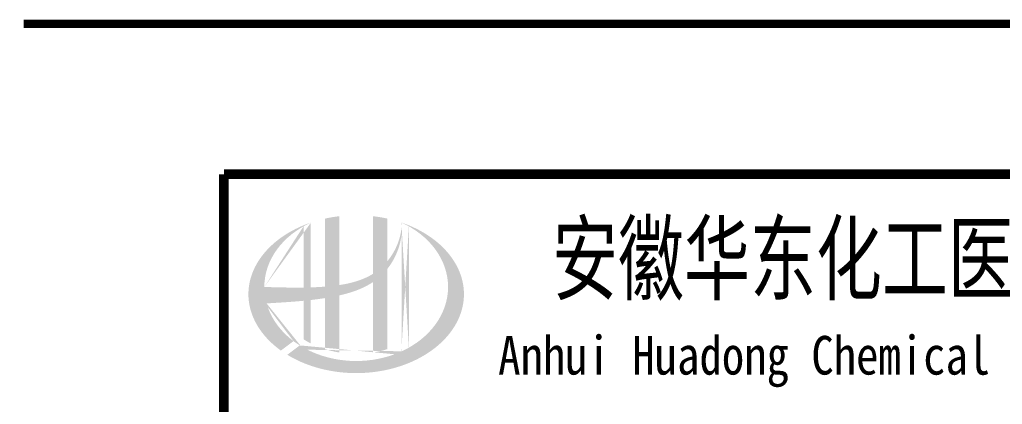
# Model space of a CAD drawing. Header units: millimetres. Extents: x 893615 to 897539, y 39650 to 40458.
# Drawn here: x 896383.7 to 896454.8, y 39703.5 to 39731.3 of the extents above; entities that cross this region are included whole.
import ezdxf
from ezdxf.enums import TextEntityAlignment as Align

# ---------------------------------------------------------------- set-up
doc = ezdxf.new("R2010")
doc.units = ezdxf.units.MM
doc.header["$LTSCALE"] = 1000
doc.header["$MEASUREMENT"] = 0
doc.styles.add('ECEC_TQ_S', font='')
doc.styles.get('ECEC_TQ_S').set_extended_font_data('SimSun')

msp = doc.modelspace()

# ---------------------------------------------------------------- hatches: boundary and pattern name
h = msp.add_hatch(color=256)
edge = h.paths.add_edge_path()
edge.add_spline(control_points=[(896406.797, 39711.362), (896406.858, 39711.375), (896406.919, 39711.39), (896407.41, 39711.508), (896407.835, 39711.638), (896408.585, 39711.95), (896408.915, 39712.119), (896409.223, 39712.325)], knot_values=[61.629012, 61.629012, 61.629012, 61.629012, 63.330431, 63.330431, 75.353634, 75.353634, 85.398649, 85.398649, 85.398649, 85.398649], degree=3, periodic=0)
edge.add_line((896409.223, 39712.325), (896409.223, 39707.223))
edge.add_spline(control_points=[(896409.223, 39707.223), (896409.395, 39707.25), (896409.565, 39707.284), (896409.912, 39707.364), (896410.089, 39707.412), (896410.263, 39707.467)], knot_values=[4.908456, 4.908456, 4.908456, 4.908456, 4.992821, 4.992821, 5.083034, 5.083034, 5.083034, 5.083034], degree=3, periodic=0)
edge.add_line((896410.263, 39707.467), (896410.263, 39713.281))
edge.add_spline(control_points=[(896410.263, 39713.281), (896410.35, 39713.391), (896410.432, 39713.504), (896410.693, 39713.901), (896410.849, 39714.2), (896411.142, 39714.928), (896411.254, 39715.366), (896411.301, 39715.819), (896411.302, 39715.832), (896411.303, 39715.845)], knot_values=[97.991744, 97.991744, 97.991744, 97.991744, 101.64219, 101.64219, 110.337975, 110.337975, 121.934322, 121.934322, 122.270691, 122.270691, 122.270691, 122.270691], degree=3, periodic=0)
edge.add_line((896411.303, 39715.845), (896411.303, 39716.549))
edge.add_spline(control_points=[(896411.303, 39716.549), (896411.302, 39716.472), (896411.299, 39716.396), (896411.293, 39716.319)], knot_values=[126.194075, 126.194075, 126.194075, 126.194075, 128.396762, 128.396762, 128.396762, 128.396762], degree=3, periodic=0)
edge.add_spline(control_points=[(896411.293, 39716.319), (896411.288, 39716.257), (896411.282, 39716.195), (896411.274, 39716.133)], knot_values=[124.417049, 124.417049, 124.417049, 124.417049, 126.194075, 126.194075, 126.194075, 126.194075], degree=3, periodic=0)
edge.add_spline(control_points=[(896411.274, 39716.133), (896411.263, 39716.041), (896411.248, 39715.95), (896411.23, 39715.859)], knot_values=[121.80529, 121.80529, 121.80529, 121.80529, 124.417049, 124.417049, 124.417049, 124.417049], degree=3, periodic=0)
edge.add_spline(control_points=[(896411.23, 39715.859), (896411.207, 39715.738), (896411.177, 39715.616), (896411.142, 39715.496)], knot_values=[118.31574, 118.31574, 118.31574, 118.31574, 121.80529, 121.80529, 121.80529, 121.80529], degree=3, periodic=0)
edge.add_spline(control_points=[(896411.142, 39715.496), (896411.107, 39715.375), (896411.067, 39715.255), (896411.021, 39715.136)], knot_values=[114.795988, 114.795988, 114.795988, 114.795988, 118.31574, 118.31574, 118.31574, 118.31574], degree=3, periodic=0)
edge.add_spline(control_points=[(896411.021, 39715.136), (896410.977, 39715.019), (896410.927, 39714.904), (896410.873, 39714.791)], knot_values=[111.329641, 111.329641, 111.329641, 111.329641, 114.795988, 114.795988, 114.795988, 114.795988], degree=3, periodic=0)
edge.add_spline(control_points=[(896410.873, 39714.791), (896410.817, 39714.675), (896410.757, 39714.562), (896410.692, 39714.451)], knot_values=[107.79529, 107.79529, 107.79529, 107.79529, 111.329641, 111.329641, 111.329641, 111.329641], degree=3, periodic=0)
edge.add_spline(control_points=[(896410.692, 39714.451), (896410.629, 39714.343), (896410.562, 39714.237), (896410.491, 39714.134)], knot_values=[104.343579, 104.343579, 104.343579, 104.343579, 107.79529, 107.79529, 107.79529, 107.79529], degree=3, periodic=0)
edge.add_spline(control_points=[(896410.491, 39714.134), (896410.419, 39714.031), (896410.343, 39713.93), (896410.263, 39713.833)], knot_values=[100.8507, 100.8507, 100.8507, 100.8507, 104.343579, 104.343579, 104.343579, 104.343579], degree=3, periodic=0)
edge.add_line((896410.263, 39713.833), (896410.263, 39716.926))
edge.add_spline(control_points=[(896410.263, 39716.926), (896409.923, 39717.002), (896409.575, 39717.06), (896409.223, 39717.101)], knot_values=[4.423999, 4.423999, 4.423999, 4.423999, 4.558741, 4.558741, 4.558741, 4.558741], degree=3, periodic=0)
edge.add_line((896409.223, 39717.101), (896409.223, 39712.92))
edge.add_spline(control_points=[(896409.223, 39712.92), (896408.504, 39712.474), (896407.662, 39712.242), (896406.797, 39712.112)], knot_values=[63.246215, 63.246215, 63.246215, 63.246215, 87.689124, 87.689124, 87.689124, 87.689124], degree=3, periodic=0)
edge.add_line((896406.797, 39712.112), (896406.797, 39717.101))
edge.add_spline(control_points=[(896406.797, 39717.101), (896406.445, 39717.06), (896406.097, 39717.002), (896405.757, 39716.926)], knot_values=[4.866038, 4.866038, 4.866038, 4.866038, 5.000777, 5.000777, 5.000777, 5.000777], degree=3, periodic=0)
edge.add_line((896405.757, 39716.926), (896405.757, 39711.998))
edge.add_spline(control_points=[(896405.757, 39711.998), (896405.74, 39711.996), (896405.39, 39711.97), (896405.044, 39711.952), (896404.717, 39711.942)], knot_values=[43.657356, 43.657356, 43.657356, 43.657356, 44.134253, 53.497092, 53.497092, 53.497092, 53.497092], degree=3, periodic=0)
edge.add_line((896404.717, 39711.942), (896404.717, 39716.633))
edge.add_spline(control_points=[(896404.717, 39716.633), (896404.546, 39716.575), (896404.379, 39716.512), (896404.215, 39716.445)], knot_values=[5.14157, 5.14157, 5.14157, 5.14157, 5.212921, 5.212921, 5.212921, 5.212921], degree=3, periodic=0)
edge.add_spline(control_points=[(896404.215, 39716.445), (896404.145, 39716.416), (896404.077, 39716.387), (896403.755, 39716.245), (896403.509, 39716.123), (896403.275, 39715.991)], knot_values=[5.212921, 5.212921, 5.212921, 5.212921, 5.24296, 5.24296, 5.355623, 5.355623, 5.355623, 5.355623], degree=3, periodic=0)
edge.add_spline(control_points=[(896403.275, 39715.991), (896403.126, 39715.907), (896402.981, 39715.82), (896402.841, 39715.729)], knot_values=[5.355623, 5.355623, 5.355623, 5.355623, 5.426974, 5.426974, 5.426974, 5.426974], degree=3, periodic=0)
edge.add_spline(control_points=[(896402.841, 39715.729), (896402.767, 39715.681), (896402.694, 39715.631), (896402.56, 39715.537), (896402.497, 39715.491), (896402.436, 39715.445)], knot_values=[5.426974, 5.426974, 5.426974, 5.426974, 5.464765, 5.464765, 5.498325, 5.498325, 5.498325, 5.498325], degree=3, periodic=0)
edge.add_spline(control_points=[(896402.436, 39715.445), (896402.175, 39715.25), (896401.934, 39715.041), (896401.715, 39714.821)], knot_values=[5.498325, 5.498325, 5.498325, 5.498325, 5.641027, 5.641027, 5.641027, 5.641027], degree=3, periodic=0)
edge.add_spline(control_points=[(896401.715, 39714.821), (896401.646, 39714.751), (896401.578, 39714.68), (896401.373, 39714.454), (896401.245, 39714.296), (896401.127, 39714.134)], knot_values=[5.641027, 5.641027, 5.641027, 5.641027, 5.686569, 5.686569, 5.783729, 5.783729, 5.783729, 5.783729], degree=3, periodic=0)
edge.add_spline(control_points=[(896401.127, 39714.134), (896400.976, 39713.926), (896400.842, 39713.712), (896400.711, 39713.462), (896400.695, 39713.431), (896400.679, 39713.399)], knot_values=[5.783729, 5.783729, 5.783729, 5.783729, 5.908374, 5.908374, 5.92643, 5.92643, 5.92643, 5.92643], degree=3, periodic=0)
edge.add_spline(control_points=[(896400.679, 39713.399), (896400.555, 39713.148), (896400.454, 39712.891), (896400.379, 39712.632)], knot_values=[5.92643, 5.92643, 5.92643, 5.92643, 6.069132, 6.069132, 6.069132, 6.069132], degree=3, periodic=0)
edge.add_spline(control_points=[(896400.379, 39712.632), (896400.347, 39712.521), (896400.319, 39712.409), (896400.266, 39712.148), (896400.243, 39711.997), (896400.229, 39711.847)], knot_values=[6.069132, 6.069132, 6.069132, 6.069132, 6.130179, 6.130179, 6.211834, 6.211834, 6.211834, 6.211834], degree=3, periodic=0)
edge.add_spline(control_points=[(896400.229, 39711.847), (896400.216, 39711.715), (896400.21, 39711.583), (896400.21, 39711.451)], knot_values=[6.211834, 6.211834, 6.211834, 6.211834, 6.283185, 6.283185, 6.283185, 6.283185], degree=3, periodic=0)
edge.add_spline(control_points=[(896400.21, 39711.451), (896400.21, 39711.358), (896400.213, 39711.265), (896400.219, 39711.171)], knot_values=[6.283185, 6.283185, 6.283185, 6.283185, 6.333655, 6.333655, 6.333655, 6.333655], degree=3, periodic=0)
edge.add_spline(control_points=[(896400.219, 39711.171), (896400.232, 39710.985), (896400.257, 39710.799), (896400.295, 39710.614)], knot_values=[6.333655, 6.333655, 6.333655, 6.333655, 6.434594, 6.434594, 6.434594, 6.434594], degree=3, periodic=0)
edge.add_spline(control_points=[(896400.295, 39710.614), (896400.297, 39710.601), (896400.3, 39710.589), (896400.339, 39710.404), (896400.387, 39710.232), (896400.445, 39710.062)], knot_values=[6.434594, 6.434594, 6.434594, 6.434594, 6.441278, 6.441278, 6.535532, 6.535532, 6.535532, 6.535532], degree=3, periodic=0)
edge.add_spline(control_points=[(896400.445, 39710.062), (896400.508, 39709.88), (896400.583, 39709.699), (896400.67, 39709.522)], knot_values=[6.535532, 6.535532, 6.535532, 6.535532, 6.636471, 6.636471, 6.636471, 6.636471], degree=3, periodic=0)
edge.add_spline(control_points=[(896400.67, 39709.522), (896400.692, 39709.477), (896400.715, 39709.432), (896400.809, 39709.256), (896400.886, 39709.125), (896400.969, 39708.997)], knot_values=[6.636471, 6.636471, 6.636471, 6.636471, 6.661894, 6.661894, 6.73741, 6.73741, 6.73741, 6.73741], degree=3, periodic=0)
edge.add_spline(control_points=[(896400.969, 39708.997), (896401.081, 39708.825), (896401.205, 39708.657), (896401.34, 39708.494)], knot_values=[6.73741, 6.73741, 6.73741, 6.73741, 6.838349, 6.838349, 6.838349, 6.838349], degree=3, periodic=0)
edge.add_spline(control_points=[(896401.34, 39708.494), (896401.399, 39708.422), (896401.461, 39708.351), (896401.606, 39708.192), (896401.691, 39708.103), (896401.78, 39708.017)], knot_values=[6.838349, 6.838349, 6.838349, 6.838349, 6.88251, 6.88251, 6.939288, 6.939288, 6.939288, 6.939288], degree=3, periodic=0)
edge.add_spline(control_points=[(896401.78, 39708.017), (896401.938, 39707.863), (896402.107, 39707.715), (896402.286, 39707.573)], knot_values=[6.939288, 6.939288, 6.939288, 6.939288, 7.040227, 7.040227, 7.040227, 7.040227], degree=3, periodic=0)
edge.add_spline(control_points=[(896402.286, 39707.573), (896402.375, 39707.502), (896402.467, 39707.433), (896402.561, 39707.365)], knot_values=[7.040227, 7.040227, 7.040227, 7.040227, 7.090696, 7.090696, 7.090696, 7.090696], degree=3, periodic=0)
edge.add_line((896402.561, 39707.365), (896403.473, 39708.049))
edge.add_ellipse((896408.01, 39711.971), major_axis=(6.65, 0), ratio=0.806676, start_angle=192.81901, end_angle=226.98533, ccw=False)
edge.add_spline(control_points=[(896401.525, 39710.781), (896401.766, 39710.796), (896402.007, 39710.81), (896402.893, 39710.865), (896403.542, 39710.909), (896404.197, 39710.972)], knot_values=[11.398263, 11.398263, 11.398263, 11.398263, 18.40729, 18.40729, 37.18094, 37.18094, 37.18094, 37.18094], degree=3, periodic=0)
edge.add_line((896404.197, 39710.972), (896404.197, 39708.181))
edge.add_spline(control_points=[(896404.197, 39708.181), (896404.232, 39708.159), (896404.268, 39708.137), (896404.438, 39708.035), (896404.575, 39707.959), (896404.717, 39707.888)], knot_values=[4.049945, 4.049945, 4.049945, 4.049945, 4.072021, 4.072021, 4.153257, 4.153257, 4.153257, 4.153257], degree=3, periodic=0)
edge.add_line((896404.717, 39707.888), (896404.717, 39711.026))
edge.add_spline(control_points=[(896404.717, 39711.026), (896405.038, 39711.063), (896405.362, 39711.105), (896405.711, 39711.159), (896405.734, 39711.163), (896405.757, 39711.166)], knot_values=[42.135009, 42.135009, 42.135009, 42.135009, 51.307228, 51.307228, 51.948574, 51.948574, 51.948574, 51.948574], degree=3, periodic=0)
edge.add_line((896405.757, 39711.166), (896405.757, 39707.467))
edge.add_spline(control_points=[(896405.757, 39707.467), (896406.093, 39707.362), (896406.441, 39707.28), (896406.797, 39707.223)], knot_values=[4.34174, 4.34174, 4.34174, 4.34174, 4.516316, 4.516316, 4.516316, 4.516316], degree=3, periodic=0)
edge.add_line((896406.797, 39707.223), (896406.797, 39711.362))
edge = h.paths.add_edge_path(flags=16)
edge.add_ellipse((896408.01, 39711.971), major_axis=(6.65, 0), ratio=0.806676, start_angle=124.98746, end_angle=179.99898, ccw=False)
edge.add_line((896404.197, 39716.366), (896404.197, 39711.93))
edge.add_spline(control_points=[(896404.197, 39711.93), (896403.243, 39711.917), (896402.303, 39711.947), (896401.359, 39711.971)], knot_values=[11.27373, 11.27373, 11.27373, 11.27373, 38.687513, 38.687513, 38.687513, 38.687513], degree=3, periodic=0)
edge = h.paths.add_edge_path()
edge.add_spline(control_points=[(896403.022, 39707.06), (896403.332, 39706.87), (896403.663, 39706.697), (896404.51, 39706.325), (896405.042, 39706.146), (896406.15, 39705.881), (896406.724, 39705.794), (896407.886, 39705.716), (896408.473, 39705.725), (896409.628, 39705.84), (896410.197, 39705.945), (896411.287, 39706.246), (896411.808, 39706.441), (896412.778, 39706.91), (896413.225, 39707.183), (896414.025, 39707.793), (896414.377, 39708.129), (896414.97, 39708.843), (896415.211, 39709.222), (896415.575, 39710.003), (896415.698, 39710.406), (896415.823, 39711.218), (896415.826, 39711.627), (896415.712, 39712.442), (896415.593, 39712.847), (896415.237, 39713.634), (896414.999, 39714.017), (896414.411, 39714.738), (896414.061, 39715.078), (896413.263, 39715.694), (896412.815, 39715.971), (896412.003, 39716.369), (896411.66, 39716.511), (896411.303, 39716.633)], knot_values=[0.886421, 0.886421, 0.886421, 0.886421, 1.040557, 1.040557, 1.261172, 1.261172, 1.481788, 1.481788, 1.702404, 1.702404, 1.92302, 1.92302, 2.143636, 2.143636, 2.364252, 2.364252, 2.584868, 2.584868, 2.805484, 2.805484, 3.026099, 3.026099, 3.246715, 3.246715, 3.46852, 3.46852, 3.690325, 3.690325, 3.91213, 3.91213, 4.133935, 4.133935, 4.283209, 4.283209, 4.283209, 4.283209], degree=3, periodic=0)
edge.add_line((896411.303, 39716.633), (896411.303, 39716.633))
edge.add_spline(control_points=[(896411.303, 39716.632), (896411.304, 39716.604), (896411.304, 39716.577), (896411.303, 39716.549)], knot_values=[128.396762, 128.396762, 128.396762, 128.396762, 129.192193, 129.192193, 129.192193, 129.192193], degree=3, periodic=0)
edge.add_line((896411.303, 39716.549), (896411.303, 39707.31))
edge.add_ellipse((896408.01, 39711.971), major_axis=(6.65, 0), ratio=0.806676, start_angle=232.10542, end_angle=299.68334, ccw=False)
edge.add_line((896403.925, 39707.738), (896403.022, 39707.06))
edge = h.paths.add_edge_path(flags=16)
edge.add_ellipse((896408.01, 39711.971), major_axis=(6.65, 0), ratio=0.806676, start_angle=304.98746, end_angle=415.01211, ccw=False)
edge.add_line((896411.823, 39707.576), (896411.823, 39716.366))

# ---------------------------------------------------------------- linework, layer by layer
at = {"linetype": 'Continuous', "const_width": 0.6}
msp.add_lwpolyline([(896383.952, 39731.043), (896472.152, 39731.043)], dxfattribs=at)
at = {"const_width": 0.7}
for points in [[(896578.431, 39720.145), (896398.431, 39720.145)], [(896398.431, 39720.145), (896398.431, 39660.145)]]:
    msp.add_lwpolyline(points, dxfattribs=at)

# ---------------------------------------------------------------- texts
at = {"style": 'ECEC_TQ_S'}
for s, height, width, p in [('安徽华东化工医药工程有限责任公司', 5, 0.7, (896460.38, 39714.145)), ('Anhui Huadong Chemical & Medical Engineering Co.,Ltd', 2.8, 0.85, (896460.38, 39706.645))]:
    msp.add_text(s, height=height, dxfattribs=dict(at, width=width)).set_placement(p, align=Align.MIDDLE)

doc.saveas('drawing.dxf')
